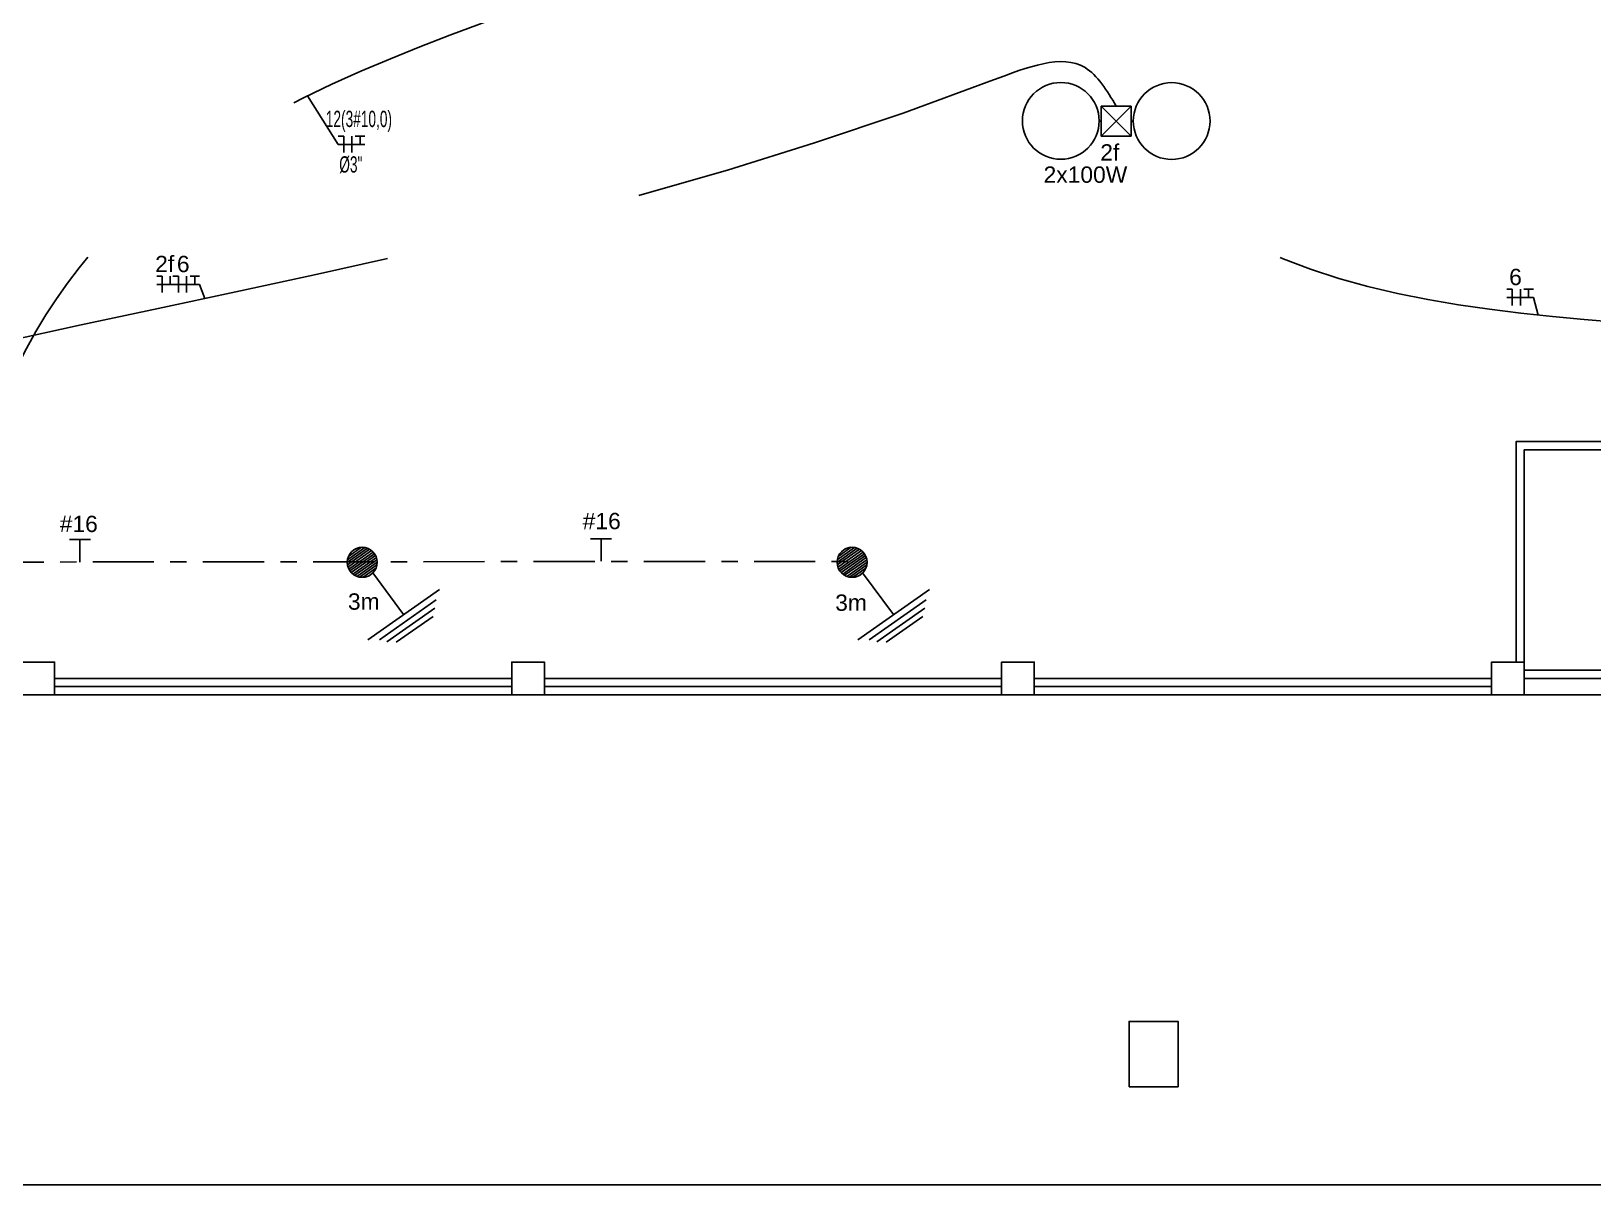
# Model space of a CAD drawing. Header units: millimetres. Extents: x 425 to 646, y 332 to 411.
# Drawn here: x 443.47 to 453.03, y 358.89 to 365.95 of the extents above; entities that cross this region are included whole.
import ezdxf

# ---------------------------------------------------------------- set-up
doc = ezdxf.new("R2010")
doc.units = ezdxf.units.MM
doc.linetypes.add('CENTER2', pattern=[1.125, 0.75, -0.125, 0.125, -0.125])
doc.linetypes.add('HIDDEN2', pattern=[4.7625, 3.175, -1.5875])
for name, color, linetype in [('BASE', 7, 'Continuous'), ('Chamada', 7, 'Continuous'), ('ELETRODUTO', 8, 'Continuous'), ('Elétrico', 5, 'Continuous'), ('FNT.GI', 7, 'Continuous'), ('Texto - Elétrica', 3, 'Continuous'), ('TOMADAS.GI', 5, 'Continuous'), ('TXT', 7, 'Continuous')]:
    doc.layers.add(name, color=color, linetype=linetype)
doc.styles.add('ARIAL', font='arial.ttf')

# ---------------------------------------------------------------- blocks, each defined once
blk = doc.blocks.new('A$C2C9C2968')
at = {"layer": 'FNT.GI'}
for p, q in [((0.107, -0.011), (0.362, -0.011)), ((0.234, -0.011), (0.234, -0.287))]:
    blk.add_line(p, q, dxfattribs=at)
blk = doc.blocks.new('A$C29F27248')
at = {"layer": 'TOMADAS.GI', "color": 4}
for p, q in [((0, 0.184), (0, 0.209)), ((-0.184, 0.184), (0.184, 0.184)), ((-0.184, -0.184), (-0.184, 0.184)), ((-0.184, -0.184), (0.184, 0.184)), ((0.184, -0.184), (-0.184, 0.184)), ((0.184, 0.184), (0.184, -0.184)), ((0.184, -0.184), (-0.184, -0.184)), ((0, -0.184), (0, -0.209))]:
    blk.add_line(p, q, dxfattribs=at)
for centre in [(0.001, 0.679), (0.001, -0.679)]:
    blk.add_circle(centre, 0.47, dxfattribs=at)

msp = doc.modelspace()

# ---------------------------------------------------------------- linework, layer by layer
at = {"layer": 'BASE'}
for p, q in [((452.58993, 361.8902), (437.88993, 361.8902)), ((439.88993, 361.8902), (461.60995, 361.8902)), ((461.73993, 358.8902), (437.73993, 358.8902))]:
    msp.add_line(p, q, dxfattribs=at)
for points in [[(455.45995, 363.4402), (452.55995, 363.4402), (452.55995, 362.0902), (452.60995, 362.0902), (452.60995, 363.3902), (455.40995, 363.3902), (455.40995, 362.0902), (455.45995, 362.0902), (455.45995, 363.4402)], [(446.40995, 361.9902), (443.60995, 361.9902)], [(449.40995, 361.9902), (446.60995, 361.9902)], [(452.40995, 361.9902), (449.60995, 361.9902)], [(443.60995, 361.9402), (446.40995, 361.9402)], [(446.60995, 361.9402), (449.40995, 361.9402)], [(449.60995, 361.9402), (452.40995, 361.9402)]]:
    msp.add_lwpolyline(points, dxfattribs=at)
for points in [[(443.60995, 361.8902), (443.60995, 362.0902), (443.40995, 362.0902), (443.40995, 361.8902), (443.60995, 361.8902)], [(446.60995, 361.8902), (446.60995, 362.0902), (446.40995, 362.0902), (446.40995, 361.8902), (446.60995, 361.8902)], [(449.60995, 361.8902), (449.60995, 362.0902), (449.40995, 362.0902), (449.40995, 361.8902), (449.60995, 361.8902)], [(452.60995, 361.8902), (452.60995, 362.0902), (452.40995, 362.0902), (452.40995, 361.8902), (452.60995, 361.8902)], [(452.60995, 361.9902), (454.00995, 361.9902), (454.00995, 362.0402), (452.60995, 362.0402)], [(450.1904, 359.4902), (450.4904, 359.4902), (450.4904, 359.8902), (450.1904, 359.8902)]]:
    msp.add_lwpolyline(points, close=True, dxfattribs=at)
at = {"layer": 'Chamada'}
for p, q in [((445.15849, 365.55678), (445.34761, 365.26011)), ((444.49793, 364.4028), (444.53009, 364.3162)), ((452.66648, 364.32346), (452.69637, 364.21539))]:
    msp.add_line(p, q, dxfattribs=at)
at = {"layer": 'Chamada', "linetype": 'Continuous'}
for p, q in [((445.34761, 365.26011), (445.51011, 365.26011)), ((444.23544, 364.4028), (444.49793, 364.4028)), ((452.50399, 364.32346), (452.66648, 364.32346))]:
    msp.add_line(p, q, dxfattribs=at)
at = {"layer": 'ELETRODUTO', "linetype": 'CENTER2', "ltscale": 0.5}
msp.add_line((442.49395, 362.70239), (448.49395, 362.70721), dxfattribs=at)
at = {"layer": 'Elétrico', "linetype": 'Continuous'}
for p, q in [((445.38094, 365.31011), (445.34761, 365.31011)), ((445.38094, 365.21011), (445.38094, 365.31011)), ((445.43094, 365.21011), (445.43094, 365.31011)), ((445.51011, 365.31011), (445.45178, 365.31011)), ((445.48094, 365.26011), (445.48094, 365.31011)), ((444.26877, 364.4528), (444.23544, 364.4528)), ((444.26877, 364.3528), (444.26877, 364.4528)), ((444.31877, 364.4028), (444.31877, 364.4528)), ((444.36877, 364.4528), (444.33544, 364.4528)), ((444.36877, 364.3528), (444.36877, 364.4528)), ((444.41877, 364.3528), (444.41877, 364.4528)), ((444.49793, 364.4528), (444.4396, 364.4528)), ((444.46877, 364.4028), (444.46877, 364.4528)), ((452.53732, 364.37346), (452.50399, 364.37346)), ((452.53732, 364.27346), (452.53732, 364.37346)), ((452.58732, 364.27346), (452.58732, 364.37346)), ((452.66648, 364.37346), (452.60815, 364.37346)), ((452.63732, 364.32346), (452.63732, 364.37346))]:
    msp.add_line(p, q, dxfattribs=at)
at = {"layer": 'Elétrico', "linetype": 'HIDDEN2'}
for points in [[(450.11179, 365.49523), (449.9205, 365.73072), (449.36105, 365.6547), (441.49213, 363.60326), (439.62877, 363.25498), (438.97773, 363.09412), (438.93493, 362.9202)], [(458.40995, 362.0902), (457.7641, 362.19674), (456.57866, 363.20966), (453.17205, 364.17082), (450.38354, 365.03023), (450.11155, 365.31123)]]:
    msp.add_spline(points, degree=3, dxfattribs=at)
at = {"layer": 'TOMADAS.GI', "color": 6, "linetype": 'Continuous'}
for p, q in [((445.52612, 362.78745), (445.40208, 362.70047)), ((445.53967, 362.78108), (445.40345, 362.68555)), ((445.5098, 362.79189), (445.40346, 362.71732)), ((445.55118, 362.77327), (445.40687, 362.67208)), ((445.48893, 362.79313), (445.40941, 362.73737)), ((445.56096, 362.76425), (445.41202, 362.65981)), ((445.56918, 362.75414), (445.41873, 362.64863)), ((445.57589, 362.74297), (445.42695, 362.63852)), ((445.45209, 362.78318), (445.43132, 362.76861)), ((445.58103, 362.7307), (445.43673, 362.6295)), ((445.58446, 362.71722), (445.44823, 362.62169)), ((448.52612, 362.78745), (448.40208, 362.70047)), ((448.53967, 362.78108), (448.40345, 362.68555)), ((448.5098, 362.79189), (448.40346, 362.71732)), ((448.55118, 362.77327), (448.40687, 362.67208)), ((448.48893, 362.79313), (448.40941, 362.73737)), ((448.56096, 362.76425), (448.41202, 362.65981)), ((448.56918, 362.75414), (448.41873, 362.64863)), ((448.57589, 362.74297), (448.42695, 362.63852)), ((448.45209, 362.78318), (448.43132, 362.76861)), ((448.58103, 362.7307), (448.43673, 362.6295)), ((448.58446, 362.71722), (448.44823, 362.62169)), ((445.58583, 362.7023), (445.46179, 362.61532)), ((445.58444, 362.68545), (445.4781, 362.61088)), ((445.57849, 362.6654), (445.49898, 362.60964)), ((445.55659, 362.63417), (445.53581, 362.6196)), ((445.748, 362.3813), (445.55831, 362.63647)), ((448.58583, 362.7023), (448.46179, 362.61532)), ((448.58444, 362.68545), (448.4781, 362.61088)), ((448.57849, 362.6654), (448.49898, 362.60964)), ((448.55659, 362.63417), (448.53581, 362.6196)), ((448.748, 362.3813), (448.55831, 362.63647)), ((445.52881, 362.22759), (445.96719, 362.53501)), ((448.52881, 362.22759), (448.96719, 362.53501)), ((445.94763, 362.47065), (445.59943, 362.22647)), ((448.94763, 362.47065), (448.59943, 362.22647)), ((445.64574, 362.21463), (445.93874, 362.42009)), ((445.70265, 362.21232), (445.9281, 362.37042)), ((448.64574, 362.21463), (448.93874, 362.42009)), ((448.70265, 362.21232), (448.9281, 362.37042))]:
    msp.add_line(p, q, dxfattribs=at)
for centre in [(445.49395, 362.70139), (448.49395, 362.70139)]:
    msp.add_circle(centre, 0.09188, dxfattribs=at)
at = {"layer": 'TXT', "color": 5, "linetype": 'HIDDEN2'}
msp.add_spline([(442.25995, 361.9402), (442.77453, 362.24334), (443.0513, 362.97637), (443.9115, 364.68096), (446.57633, 366.13095), (447.41991, 366.44021)], degree=3, dxfattribs=at)

# ---------------------------------------------------------------- block references
at = {"layer": 'FNT.GI', "xscale": 0.5, "yscale": 0.5, "zscale": 0.5, "rotation": 359.999999999974}
for p in [(443.64864, 362.84602, 0), (446.8396, 362.85143, 0)]:
    msp.add_blockref('A$C2C9C2968', p, dxfattribs=at)
at = {"layer": 'TOMADAS.GI', "xscale": 0.5000000000000284, "yscale": 0.5000000000000284, "zscale": 0.5000000000000284, "rotation": 89.92434832838607}
msp.add_blockref('A$C29F27248', (450.11167, 365.40323), dxfattribs=at)

# ---------------------------------------------------------------- texts
at = {"layer": 'Texto - Elétrica', "linetype": 'Continuous', "style": 'ARIAL', "width": 0.6}
for s, p in [('12(3#10,0)', (445.27116, 365.36646)), ('%%C3"', (445.35362, 365.08766))]:
    msp.add_text(s, height=0.1, dxfattribs=at).set_placement(p)
at = {"layer": 'Texto - Elétrica', "style": 'ARIAL'}
for s, p in [('2f', (450.014, 365.16124)), ('2x100W', (449.66687, 365.02522)), ('#16', (446.84457, 362.90406)), ('#16', (443.64188, 362.88664)), ('3m', (448.3908, 362.40447))]:
    msp.add_text(s, height=0.1, dxfattribs=at).set_placement(p)
at = {"layer": 'Texto - Elétrica', "linetype": 'Continuous', "style": 'ARIAL'}
for s, p in [('2f', (444.22617, 364.47799)), ('6', (444.3593, 364.47799)), ('6', (452.51795, 364.39864))]:
    msp.add_text(s, height=0.1, dxfattribs=at).set_placement(p)
at = {"layer": 'Texto - Elétrica', "linetype": 'CENTER2', "ltscale": 0.5, "insert": (445.40677, 362.51124), "char_height": 0.1, "width": 0.0125619, "attachment_point": 1, "style": 'ARIAL'}
msp.add_mtext('3m', dxfattribs=at)

doc.saveas('drawing.dxf')
